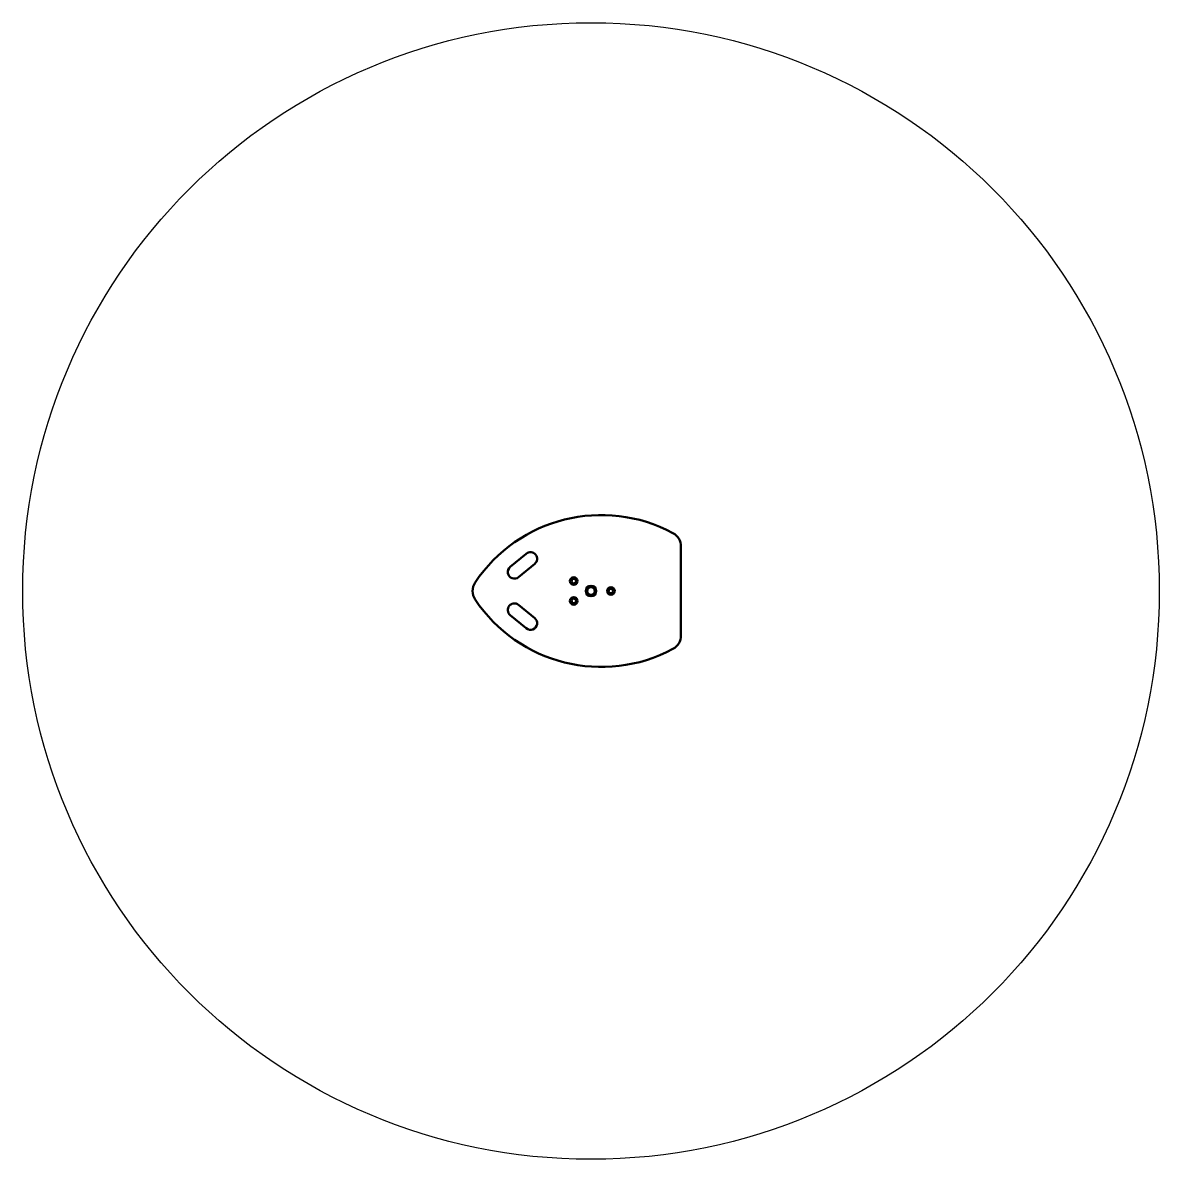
# Model space of a CAD drawing. Header units: millimetres. Extents: x 23 to 3023, y -450 to 2550.
import ezdxf

# ---------------------------------------------------------------- set-up
doc = ezdxf.new("R2010")
doc.units = ezdxf.units.MM
doc.header["$LTSCALE"] = 5
doc.layers.add('Geometrie náčrtu (ISO)', color=7, linetype='Continuous', lineweight=25)
doc.layers.add('Viditelná (ISO)', color=7, linetype='Continuous', lineweight=50)

# ---------------------------------------------------------------- blocks, each defined once
blk = doc.blocks.new('VVZ-BL005')
at = {"layer": 'Geometrie náčrtu (ISO)'}
blk.add_circle((0, 0), 1500, dxfattribs=at)
at = {"layer": 'Viditelná (ISO)'}
for p, q in [((-213.2, 63.5), (-170.8, 98.5)), ((237.4, -117.7), (237.4, 117.7)), ((-148.5, 71.5), (-191, 36.5)), ((-191, -36.5), (-148.5, -71.5)), ((-170.8, -98.5), (-213.2, -63.5))]:
    blk.add_line(p, q, dxfattribs=at)
for centre, radius in [((-45.5, 26.2), 10), ((-45.5, 26.2), 6), ((0, 0), 14), ((0, 0), 10), ((52.5, 0), 10), ((52.5, 0), 6), ((-45.5, -26.2), 10), ((-45.5, -26.2), 6)]:
    blk.add_circle(centre, radius, dxfattribs=at)
for centre, radius, start, end in [((27.1, -199.5), 400, 61.761, 146.3467), ((197.4, 117.7), 40, 0, 61.761), ((-159.7, 85), 17.5, 309.5212, 129.5212), ((-202.1, 50), 17.5, 129.5212, 309.5212), ((-272.6, 0), 40, 146.3467, 213.6533), ((27.1, 199.5), 400, 213.6533, 298.239), ((-202.1, -50), 17.5, 50.4788, 230.4788), ((-159.7, -85), 17.5, 230.4788, 50.4788), ((197.4, -117.7), 40, 298.239, 0)]:
    blk.add_arc(centre, radius, start, end, dxfattribs=at)

msp = doc.modelspace()

# ---------------------------------------------------------------- block references
msp.add_blockref('VVZ-BL005', (1522.596, 1050))

doc.saveas('drawing.dxf')
